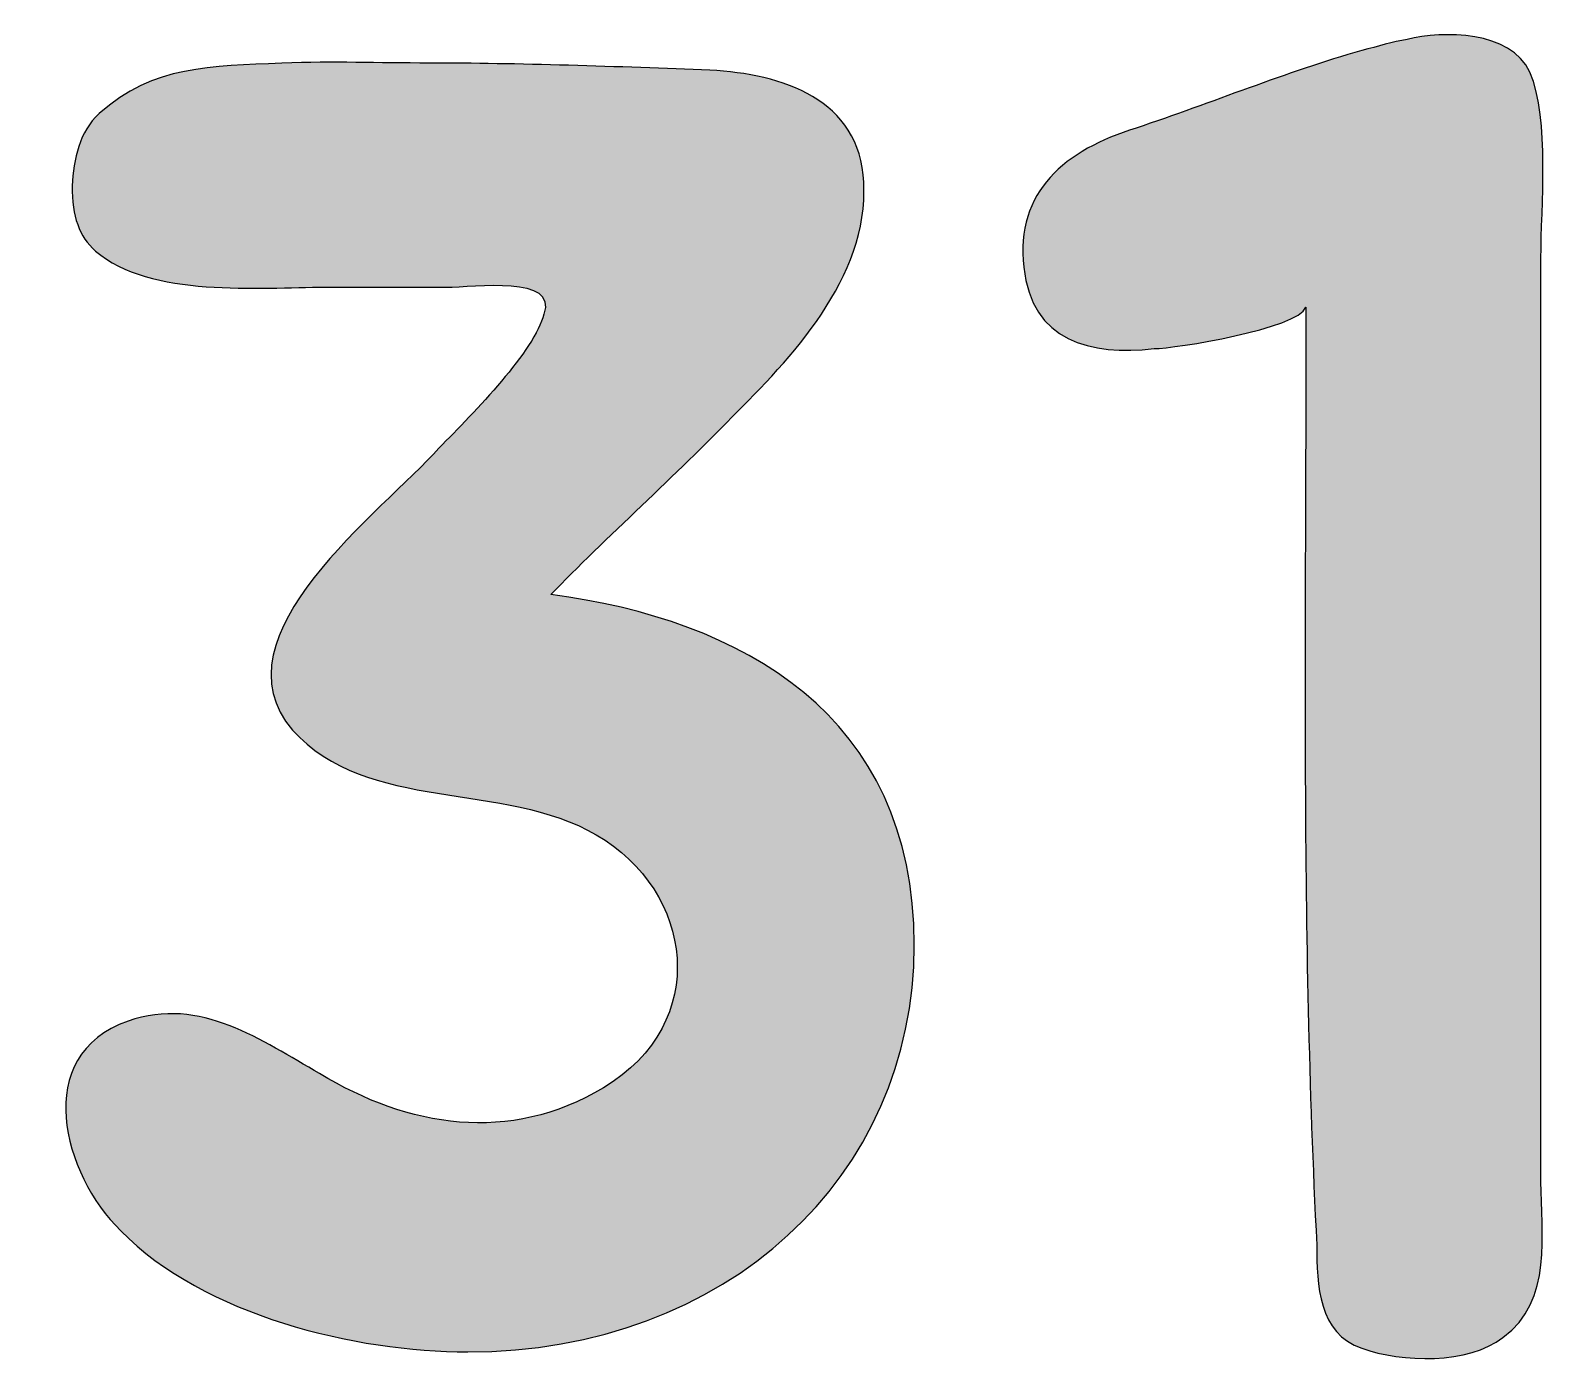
# Model space of a CAD drawing. Header units: millimetres. Extents: x 28 to 183, y 96 to 201.
# Drawn here: x 141.837 to 146.002, y 97.229 to 100.876 of the extents above; entities that cross this region are included whole.
import ezdxf

# ---------------------------------------------------------------- set-up
doc = ezdxf.new("R2010")
doc.units = ezdxf.units.MM
doc.header["$MEASUREMENT"] = 0
doc.layers.add('Layer 1', color=7, linetype='Continuous', lineweight=0)

# ---------------------------------------------------------------- blocks, each defined once
blk = doc.blocks.new('Block_0')
at = {"layer": 'Layer 1', "true_color": 0x010101, "transparency": 33554687}
h = blk.add_hatch(color=18, dxfattribs=at)
h.dxf.hatch_style = 2
edge = h.paths.add_edge_path()
edge.add_spline(control_points=[(145.6015, 100.851), (145.7004, 100.8758), (145.8833, 100.8758), (145.9374, 100.7621), (145.9919, 100.6286), (145.9674, 100.3964), (145.9674, 100.2531), (145.9674, 100.2531), (145.9674, 97.728), (145.9674, 97.728), (145.9674, 97.5897), (146.0019, 97.4019), (145.8634, 97.3031), (145.7697, 97.2288), (145.5867, 97.2338), (145.4779, 97.2734), (145.3593, 97.3129), (145.3545, 97.4464), (145.3545, 97.5551), (145.3101, 98.4198), (145.3249, 99.2401), (145.3249, 100.1198), (145.3049, 100.0603), (144.9642, 100.0061), (144.9098, 100.0061), (144.7368, 99.9863), (144.5739, 100.0259), (144.5539, 100.2285), (144.5291, 100.436), (144.6676, 100.5495), (144.8605, 100.609), (145.0679, 100.678), (145.2705, 100.7621), (145.4779, 100.8214), (145.5226, 100.8314), (145.5619, 100.8462), (145.6015, 100.851)], knot_values=[0, 0, 0, 0, 1, 1, 1, 2, 2, 2, 3, 3, 3, 4, 4, 4, 5, 5, 5, 6, 6, 6, 7, 7, 7, 8, 8, 8, 9, 9, 9, 10, 10, 10, 11, 11, 11, 12, 12, 12, 12], degree=3, periodic=0)
h = blk.add_hatch(color=18, dxfattribs=at)
h.dxf.hatch_style = 2
edge = h.paths.add_edge_path()
edge.add_spline(control_points=[(141.9511, 100.4508), (141.9559, 100.5249), (141.9707, 100.599), (142.0252, 100.6484), (142.1737, 100.7819), (142.3318, 100.7769), (142.5244, 100.7867), (142.6725, 100.7917), (142.7814, 100.7867), (142.9295, 100.7867), (143.1617, 100.7867), (143.4535, 100.7769), (143.6954, 100.7671), (143.8931, 100.7571), (144.1057, 100.688), (144.1157, 100.4607), (144.1305, 100.1988), (143.9131, 99.9765), (143.755, 99.8183), (143.6116, 99.67), (143.4039, 99.4823), (143.2606, 99.3339), (143.7794, 99.2649), (144.2538, 99.0079), (144.2538, 98.3753), (144.2538, 97.7428), (143.7401, 97.2634), (143.0332, 97.2634), (142.7269, 97.2634), (142.3118, 97.3623), (142.0844, 97.5945), (141.9263, 97.7478), (141.8374, 98.0739), (142.1044, 98.1678), (142.3022, 98.237), (142.4699, 98.1133), (142.6281, 98.0245), (142.8703, 97.8763), (143.1469, 97.8317), (143.4039, 97.985), (143.7005, 98.1628), (143.6509, 98.5237), (143.3843, 98.6768), (143.1321, 98.8251), (142.7566, 98.736), (142.554, 98.9634), (142.3318, 99.2203), (142.801, 99.5613), (142.9543, 99.7343), (143.0532, 99.8331), (143.2161, 100.0011), (143.241, 100.1), (143.2806, 100.2087), (143.0532, 100.174), (142.974, 100.174), (142.974, 100.174), (142.6429, 100.174), (142.6429, 100.174), (142.4651, 100.174), (142.1637, 100.1444), (142.0155, 100.2729), (141.9707, 100.3124), (141.9511, 100.3668), (141.9511, 100.4508)], knot_values=[0, 0, 0, 0, 1, 1, 1, 2, 2, 2, 3, 3, 3, 4, 4, 4, 5, 5, 5, 6, 6, 6, 7, 7, 7, 8, 8, 8, 9, 9, 9, 10, 10, 10, 11, 11, 11, 12, 12, 12, 13, 13, 13, 14, 14, 14, 15, 15, 15, 16, 16, 16, 17, 17, 17, 18, 18, 18, 19, 19, 19, 20, 20, 20, 21, 21, 21, 21], degree=3, periodic=0)
at = {"layer": 'Layer 1', "color": 18, "lineweight": 25, "true_color": 0x010101}
for points, knots in [([(145.6015, 100.851), (145.7004, 100.8758), (145.8833, 100.8758), (145.9374, 100.7621), (145.9919, 100.6286), (145.9674, 100.3964), (145.9674, 100.2531), (145.9674, 100.2531), (145.9674, 97.728), (145.9674, 97.728), (145.9674, 97.5897), (146.0019, 97.4019), (145.8634, 97.3031), (145.7697, 97.2288), (145.5867, 97.2338), (145.4779, 97.2734), (145.3593, 97.3129), (145.3545, 97.4464), (145.3545, 97.5551), (145.3101, 98.4198), (145.3249, 99.2401), (145.3249, 100.1198), (145.3049, 100.0603), (144.9642, 100.0061), (144.9098, 100.0061), (144.7368, 99.9863), (144.5739, 100.0259), (144.5539, 100.2285), (144.5291, 100.436), (144.6676, 100.5495), (144.8605, 100.609), (145.0679, 100.678), (145.2705, 100.7621), (145.4779, 100.8214), (145.5226, 100.8314), (145.5619, 100.8462), (145.6015, 100.851)], [0, 0, 0, 0, 1, 1, 1, 2, 2, 2, 3, 3, 3, 4, 4, 4, 5, 5, 5, 6, 6, 6, 7, 7, 7, 8, 8, 8, 9, 9, 9, 10, 10, 10, 11, 11, 11, 12, 12, 12, 12]), ([(141.9511, 100.4508), (141.9559, 100.5249), (141.9707, 100.599), (142.0252, 100.6484), (142.1737, 100.7819), (142.3318, 100.7769), (142.5244, 100.7867), (142.6725, 100.7917), (142.7814, 100.7867), (142.9295, 100.7867), (143.1617, 100.7867), (143.4535, 100.7769), (143.6954, 100.7671), (143.8931, 100.7571), (144.1057, 100.688), (144.1157, 100.4607), (144.1305, 100.1988), (143.9131, 99.9765), (143.755, 99.8183), (143.6116, 99.67), (143.4039, 99.4823), (143.2606, 99.3339), (143.7794, 99.2649), (144.2538, 99.0079), (144.2538, 98.3753), (144.2538, 97.7428), (143.7401, 97.2634), (143.0332, 97.2634), (142.7269, 97.2634), (142.3118, 97.3623), (142.0844, 97.5945), (141.9263, 97.7478), (141.8374, 98.0739), (142.1044, 98.1678), (142.3022, 98.237), (142.4699, 98.1133), (142.6281, 98.0245), (142.8703, 97.8763), (143.1469, 97.8317), (143.4039, 97.985), (143.7005, 98.1628), (143.6509, 98.5237), (143.3843, 98.6768), (143.1321, 98.8251), (142.7566, 98.736), (142.554, 98.9634), (142.3318, 99.2203), (142.801, 99.5613), (142.9543, 99.7343), (143.0532, 99.8331), (143.2161, 100.0011), (143.241, 100.1), (143.2806, 100.2087), (143.0532, 100.174), (142.974, 100.174), (142.974, 100.174), (142.6429, 100.174), (142.6429, 100.174), (142.4651, 100.174), (142.1637, 100.1444), (142.0155, 100.2729), (141.9707, 100.3124), (141.9511, 100.3668), (141.9511, 100.4508)], [0, 0, 0, 0, 1, 1, 1, 2, 2, 2, 3, 3, 3, 4, 4, 4, 5, 5, 5, 6, 6, 6, 7, 7, 7, 8, 8, 8, 9, 9, 9, 10, 10, 10, 11, 11, 11, 12, 12, 12, 13, 13, 13, 14, 14, 14, 15, 15, 15, 16, 16, 16, 17, 17, 17, 18, 18, 18, 19, 19, 19, 20, 20, 20, 21, 21, 21, 21])]:
    blk.add_open_spline(points, degree=3, knots=knots, dxfattribs=at)
at = {"layer": 'Layer 1'}
for points, knots in [([(145.6015, 100.851), (145.7004, 100.8758), (145.8833, 100.8758), (145.9374, 100.7621), (145.9919, 100.6286), (145.9674, 100.3964), (145.9674, 100.2531), (145.9674, 100.2531), (145.9674, 97.728), (145.9674, 97.728), (145.9674, 97.5897), (146.0019, 97.4019), (145.8634, 97.3031), (145.7697, 97.2288), (145.5867, 97.2338), (145.4779, 97.2734), (145.3593, 97.3129), (145.3545, 97.4464), (145.3545, 97.5551), (145.3101, 98.4198), (145.3249, 99.2401), (145.3249, 100.1198), (145.3049, 100.0603), (144.9642, 100.0061), (144.9098, 100.0061), (144.7368, 99.9863), (144.5739, 100.0259), (144.5539, 100.2285), (144.5291, 100.436), (144.6676, 100.5495), (144.8605, 100.609), (145.0679, 100.678), (145.2705, 100.7621), (145.4779, 100.8214), (145.5226, 100.8314), (145.5619, 100.8462), (145.6015, 100.851)], [0, 0, 0, 0, 1, 1, 1, 2, 2, 2, 3, 3, 3, 4, 4, 4, 5, 5, 5, 6, 6, 6, 7, 7, 7, 8, 8, 8, 9, 9, 9, 10, 10, 10, 11, 11, 11, 12, 12, 12, 12]), ([(141.9511, 100.4508), (141.9559, 100.5249), (141.9707, 100.599), (142.0252, 100.6484), (142.1737, 100.7819), (142.3318, 100.7769), (142.5244, 100.7867), (142.6725, 100.7917), (142.7814, 100.7867), (142.9295, 100.7867), (143.1617, 100.7867), (143.4535, 100.7769), (143.6954, 100.7671), (143.8931, 100.7571), (144.1057, 100.688), (144.1157, 100.4607), (144.1305, 100.1988), (143.9131, 99.9765), (143.755, 99.8183), (143.6116, 99.67), (143.4039, 99.4823), (143.2606, 99.3339), (143.7794, 99.2649), (144.2538, 99.0079), (144.2538, 98.3753), (144.2538, 97.7428), (143.7401, 97.2634), (143.0332, 97.2634), (142.7269, 97.2634), (142.3118, 97.3623), (142.0844, 97.5945), (141.9263, 97.7478), (141.8374, 98.0739), (142.1044, 98.1678), (142.3022, 98.237), (142.4699, 98.1133), (142.6281, 98.0245), (142.8703, 97.8763), (143.1469, 97.8317), (143.4039, 97.985), (143.7005, 98.1628), (143.6509, 98.5237), (143.3843, 98.6768), (143.1321, 98.8251), (142.7566, 98.736), (142.554, 98.9634), (142.3318, 99.2203), (142.801, 99.5613), (142.9543, 99.7343), (143.0532, 99.8331), (143.2161, 100.0011), (143.241, 100.1), (143.2806, 100.2087), (143.0532, 100.174), (142.974, 100.174), (142.974, 100.174), (142.6429, 100.174), (142.6429, 100.174), (142.4651, 100.174), (142.1637, 100.1444), (142.0155, 100.2729), (141.9707, 100.3124), (141.9511, 100.3668), (141.9511, 100.4508)], [0, 0, 0, 0, 1, 1, 1, 2, 2, 2, 3, 3, 3, 4, 4, 4, 5, 5, 5, 6, 6, 6, 7, 7, 7, 8, 8, 8, 9, 9, 9, 10, 10, 10, 11, 11, 11, 12, 12, 12, 13, 13, 13, 14, 14, 14, 15, 15, 15, 16, 16, 16, 17, 17, 17, 18, 18, 18, 19, 19, 19, 20, 20, 20, 21, 21, 21, 21])]:
    blk.add_open_spline(points, degree=3, knots=knots, dxfattribs=at)

msp = doc.modelspace()

# ---------------------------------------------------------------- block references
at = {"layer": 'Layer 1'}
msp.add_blockref('Block_0', (0, 0), dxfattribs=at)

doc.saveas('drawing.dxf')
